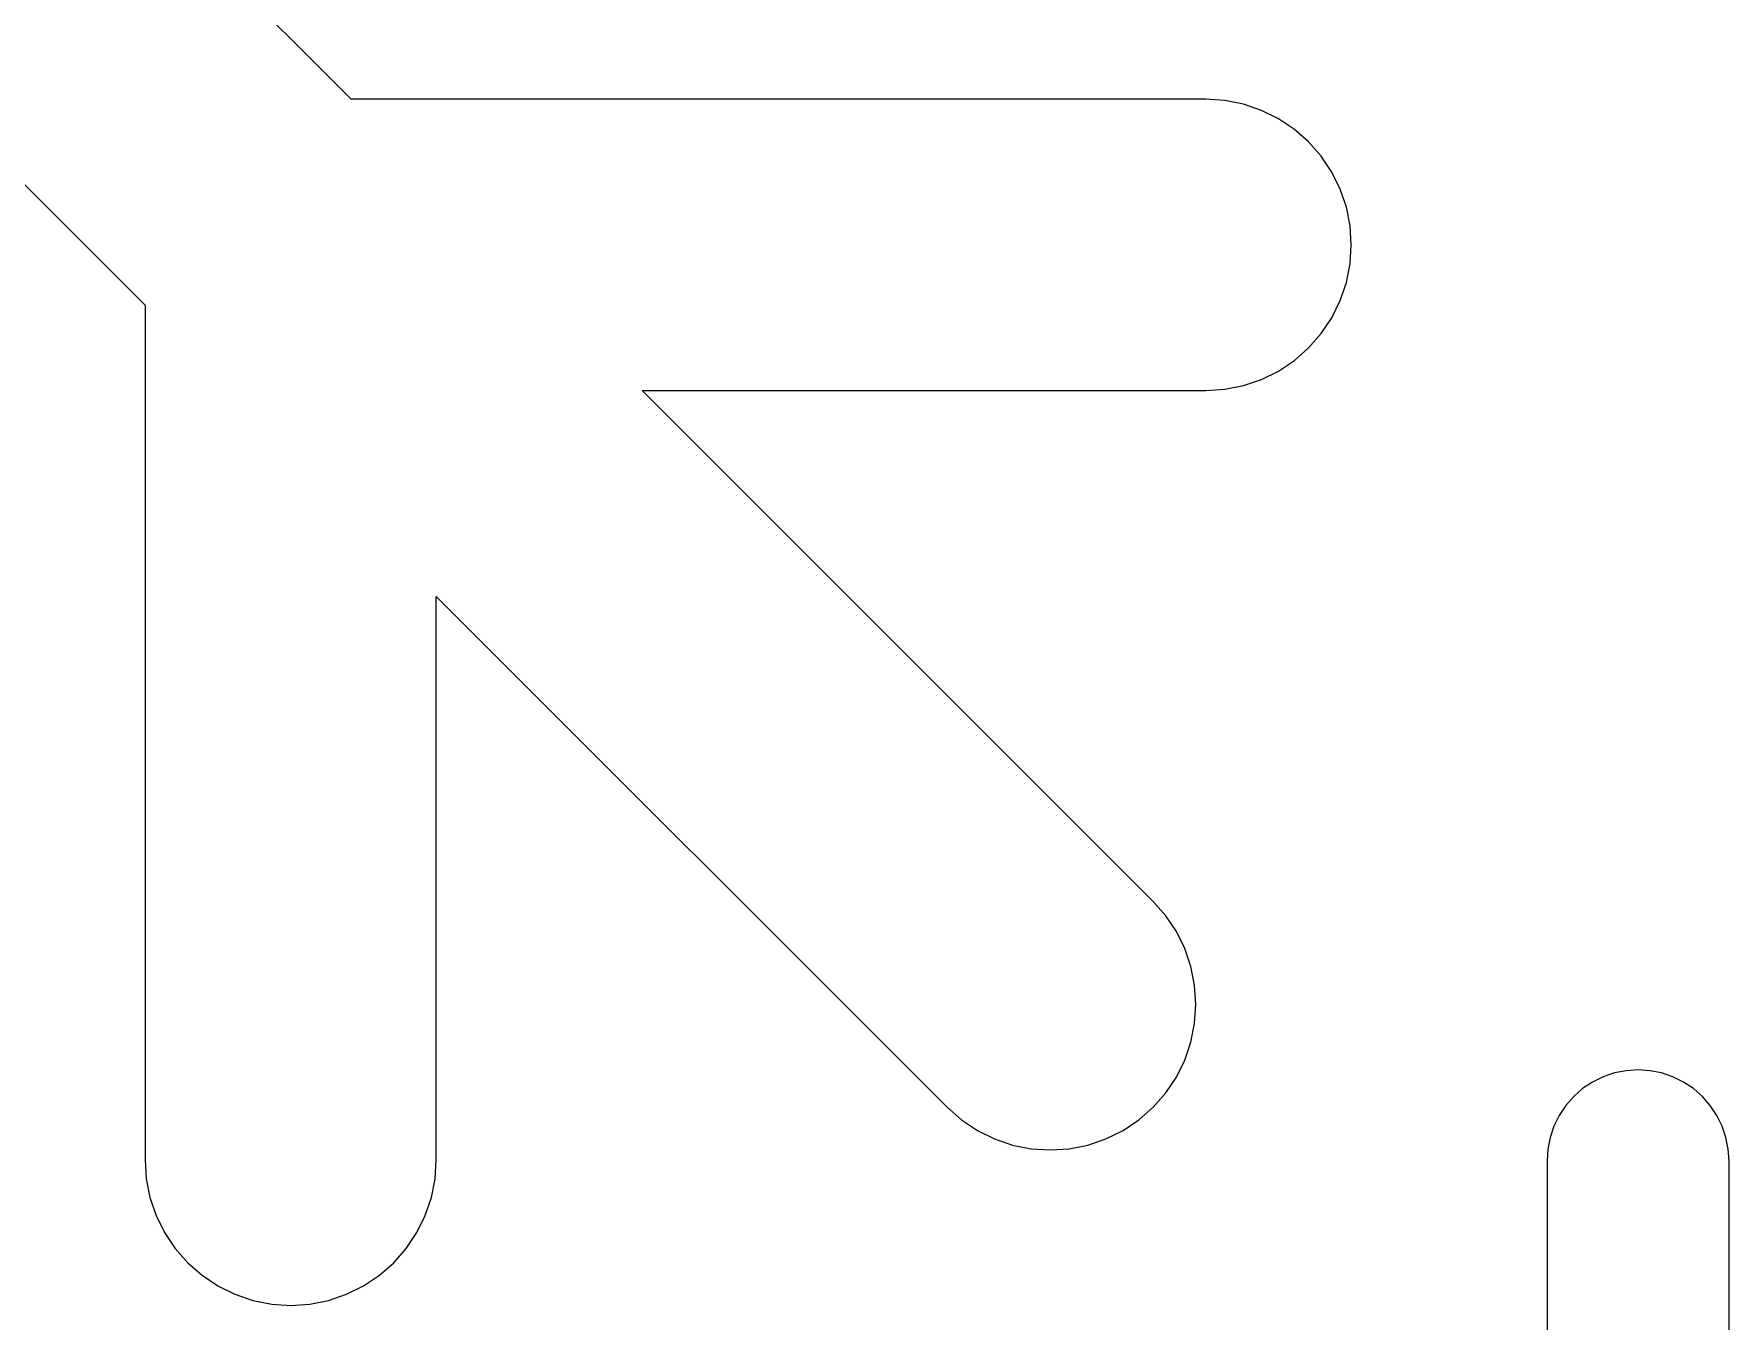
# Model space of a CAD drawing. Header units: centimetres. Extents: x -75 to 51, y -4 to 64.
# Drawn here: x -55.273 to -50.713, y 3.197 to 6.66 of the extents above; entities that cross this region are included whole.
import ezdxf

# ---------------------------------------------------------------- set-up
doc = ezdxf.new("R2010")
doc.units = ezdxf.units.CM
doc.header["$MEASUREMENT"] = 0
doc.layers.add('layer 1', color=7, linetype='Continuous')

msp = doc.modelspace()

# ---------------------------------------------------------------- linework, layer by layer
at = {"layer": 'layer 1', "color": 1, "lineweight": 20}
for points in [[(-54.42018, 6.48446), (-54.42018, 6.48446), (-55.14297, 7.20726), (-55.14297, 7.20726)], [(-55.69703, 6.6532), (-55.69703, 6.6532), (-54.97424, 5.9304), (-54.97424, 5.9304)], [(-52.1212, 6.48446), (-52.1212, 6.48446), (-54.42018, 6.48446), (-54.42018, 6.48446)], [(-52.07009, 6.48109), (-52.07009, 6.48109), (-52.1212, 6.48446), (-52.1212, 6.48446)], [(-52.0198, 6.47112), (-52.0198, 6.47112), (-52.07009, 6.48109), (-52.07009, 6.48109)], [(-51.97129, 6.45466), (-51.97129, 6.45466), (-52.0198, 6.47112), (-52.0198, 6.47112)], [(-51.92531, 6.43196), (-51.92531, 6.43196), (-51.97129, 6.45466), (-51.97129, 6.45466)], [(-51.8827, 6.40351), (-51.8827, 6.40351), (-51.92531, 6.43196), (-51.92531, 6.43196)], [(-51.8442, 6.36971), (-51.8442, 6.36971), (-51.8827, 6.40351), (-51.8827, 6.40351)], [(-51.81038, 6.33117), (-51.81038, 6.33117), (-51.8442, 6.36971), (-51.8442, 6.36971)], [(-51.78191, 6.28858), (-51.78191, 6.28858), (-51.81038, 6.33117), (-51.81038, 6.33117)], [(-51.75927, 6.24261), (-51.75927, 6.24261), (-51.78191, 6.28858), (-51.78191, 6.28858)], [(-51.7428, 6.19409), (-51.7428, 6.19409), (-51.75927, 6.24261), (-51.75927, 6.24261)], [(-51.73279, 6.14384), (-51.73279, 6.14384), (-51.7428, 6.19409), (-51.7428, 6.19409)], [(-51.72943, 6.09268), (-51.72943, 6.09268), (-51.73279, 6.14384), (-51.73279, 6.14384)], [(-51.73279, 6.04154), (-51.73279, 6.04154), (-51.72943, 6.09268), (-51.72943, 6.09268)], [(-51.7428, 5.99128), (-51.7428, 5.99128), (-51.73279, 6.04154), (-51.73279, 6.04154)], [(-51.75927, 5.94277), (-51.75927, 5.94277), (-51.7428, 5.99128), (-51.7428, 5.99128)], [(-54.97424, 5.9304), (-54.97424, 5.9304), (-54.97424, 3.63143), (-54.97424, 3.63143)], [(-51.78191, 5.89679), (-51.78191, 5.89679), (-51.75927, 5.94277), (-51.75927, 5.94277)], [(-51.81038, 5.85419), (-51.81038, 5.85419), (-51.78191, 5.89679), (-51.78191, 5.89679)], [(-51.8442, 5.81566), (-51.8442, 5.81566), (-51.81038, 5.85419), (-51.81038, 5.85419)], [(-51.8827, 5.78187), (-51.8827, 5.78187), (-51.8442, 5.81566), (-51.8442, 5.81566)], [(-51.97129, 5.73071), (-51.97129, 5.73071), (-51.92531, 5.75339), (-51.92531, 5.75339)], [(-51.92531, 5.75339), (-51.92531, 5.75339), (-51.8827, 5.78187), (-51.8827, 5.78187)], [(-52.26234, 4.32661), (-52.26234, 4.32661), (-53.63662, 5.7009), (-53.63662, 5.7009)], [(-53.63662, 5.7009), (-53.63662, 5.7009), (-52.1212, 5.7009), (-52.1212, 5.7009)], [(-52.1212, 5.7009), (-52.1212, 5.7009), (-52.07009, 5.70426), (-52.07009, 5.70426)], [(-52.07009, 5.70424), (-52.07009, 5.70424), (-52.0198, 5.71426), (-52.0198, 5.71426)], [(-52.0198, 5.71426), (-52.0198, 5.71426), (-51.97129, 5.73071), (-51.97129, 5.73071)], [(-54.19068, 3.63143), (-54.19068, 3.63143), (-54.19068, 5.14685), (-54.19068, 5.14685)], [(-54.19068, 5.14685), (-54.19068, 5.14685), (-52.81639, 3.77256), (-52.81639, 3.77256)], [(-52.22854, 4.28807), (-52.22854, 4.28807), (-52.26234, 4.32661), (-52.26234, 4.32661)], [(-52.20008, 4.24548), (-52.20008, 4.24548), (-52.22854, 4.28807), (-52.22854, 4.28807)], [(-52.1774, 4.19951), (-52.1774, 4.19951), (-52.20008, 4.24548), (-52.20008, 4.24548)], [(-52.16093, 4.15099), (-52.16093, 4.15099), (-52.1774, 4.19951), (-52.1774, 4.19951)], [(-52.15095, 4.10074), (-52.15095, 4.10074), (-52.16093, 4.15099), (-52.16093, 4.15099)], [(-52.14759, 4.04959), (-52.14759, 4.04959), (-52.15095, 4.10074), (-52.15095, 4.10074)], [(-52.15095, 3.99844), (-52.15095, 3.99844), (-52.14759, 4.04959), (-52.14759, 4.04959)], [(-52.16093, 3.94819), (-52.16093, 3.94819), (-52.15095, 3.99844), (-52.15095, 3.99844)], [(-52.1774, 3.89967), (-52.1774, 3.89967), (-52.16093, 3.94819), (-52.16093, 3.94819)], [(-52.20008, 3.8537), (-52.20008, 3.8537), (-52.1774, 3.89967), (-52.1774, 3.89967)], [(-52.22854, 3.81111), (-52.22854, 3.81111), (-52.20008, 3.8537), (-52.20008, 3.8537)], [(-51.08057, 3.84051), (-51.08057, 3.84051), (-51.1072, 3.82277), (-51.1072, 3.82277)], [(-51.05184, 3.8546), (-51.05184, 3.8546), (-51.08057, 3.84051), (-51.08057, 3.84051)], [(-51.02152, 3.865), (-51.02152, 3.865), (-51.05184, 3.8546), (-51.05184, 3.8546)], [(-50.9901, 3.87111), (-50.9901, 3.87111), (-51.02152, 3.86499), (-51.02152, 3.86499)], [(-50.95814, 3.87326), (-50.95814, 3.87326), (-50.9901, 3.87109), (-50.9901, 3.87109)], [(-50.92619, 3.87111), (-50.92619, 3.87111), (-50.95814, 3.87326), (-50.95814, 3.87326)], [(-50.89477, 3.865), (-50.89477, 3.865), (-50.92619, 3.87113), (-50.92619, 3.87113)], [(-50.86445, 3.8546), (-50.86445, 3.8546), (-50.89477, 3.865), (-50.89477, 3.865)], [(-50.83571, 3.84051), (-50.83571, 3.84051), (-50.86445, 3.8546), (-50.86445, 3.8546)], [(-50.80909, 3.82277), (-50.80909, 3.82277), (-50.83571, 3.84051), (-50.83571, 3.84051)], [(-52.26234, 3.77256), (-52.26234, 3.77256), (-52.22854, 3.81111), (-52.22854, 3.81111)], [(-51.13128, 3.80164), (-51.13128, 3.80164), (-51.1524, 3.77746), (-51.1524, 3.77746)], [(-51.1072, 3.82277), (-51.1072, 3.82277), (-51.13128, 3.80164), (-51.13128, 3.80164)], [(-50.785, 3.80164), (-50.785, 3.80164), (-50.80909, 3.82277), (-50.80909, 3.82277)], [(-50.76389, 3.77746), (-50.76389, 3.77746), (-50.785, 3.80164), (-50.785, 3.80164)], [(-52.81639, 3.77256), (-52.81639, 3.77256), (-52.77786, 3.73877), (-52.77786, 3.73877)], [(-52.30088, 3.73877), (-52.30088, 3.73877), (-52.26234, 3.77256), (-52.26234, 3.77256)], [(-51.1702, 3.75084), (-51.1702, 3.75084), (-51.18436, 3.72205), (-51.18436, 3.72205)], [(-51.1524, 3.77746), (-51.1524, 3.77746), (-51.1702, 3.75084), (-51.1702, 3.75084)], [(-50.74609, 3.75084), (-50.74609, 3.75084), (-50.76389, 3.77746), (-50.76389, 3.77746)], [(-50.73193, 3.72205), (-50.73193, 3.72205), (-50.74609, 3.75084), (-50.74609, 3.75084)], [(-52.77786, 3.73877), (-52.77786, 3.73877), (-52.73526, 3.7103), (-52.73526, 3.7103)], [(-52.73526, 3.7103), (-52.73526, 3.7103), (-52.68928, 3.68762), (-52.68928, 3.68762)], [(-52.38945, 3.68762), (-52.38945, 3.68762), (-52.34348, 3.7103), (-52.34348, 3.7103)], [(-52.34348, 3.7103), (-52.34348, 3.7103), (-52.30088, 3.73877), (-52.30088, 3.73877)], [(-51.18436, 3.72205), (-51.18436, 3.72205), (-51.19466, 3.69175), (-51.19466, 3.69175)], [(-50.72163, 3.69175), (-50.72163, 3.69175), (-50.73193, 3.72205), (-50.73193, 3.72205)], [(-52.68928, 3.68762), (-52.68928, 3.68762), (-52.64077, 3.67116), (-52.64077, 3.67116)], [(-52.64077, 3.67116), (-52.64077, 3.67116), (-52.59051, 3.66119), (-52.59051, 3.66119)], [(-52.59051, 3.66119), (-52.59051, 3.66119), (-52.53936, 3.6578), (-52.53936, 3.6578)], [(-52.53936, 3.6578), (-52.53936, 3.6578), (-52.48821, 3.66119), (-52.48821, 3.66119)], [(-52.48821, 3.66119), (-52.48821, 3.66119), (-52.43796, 3.67116), (-52.43796, 3.67116)], [(-52.43796, 3.67116), (-52.43796, 3.67116), (-52.38945, 3.68762), (-52.38945, 3.68762)], [(-51.20091, 3.66023), (-51.20091, 3.66023), (-51.203, 3.62841), (-51.203, 3.62841)], [(-51.19466, 3.69175), (-51.19466, 3.69175), (-51.20091, 3.66023), (-51.20091, 3.66023)], [(-50.71538, 3.66023), (-50.71538, 3.66023), (-50.72163, 3.69175), (-50.72163, 3.69175)], [(-50.71329, 3.62841), (-50.71329, 3.62841), (-50.71538, 3.66023), (-50.71538, 3.66023)], [(-54.97424, 3.63143), (-54.97424, 3.63143), (-54.97087, 3.58032), (-54.97087, 3.58032)], [(-54.19402, 3.58032), (-54.19402, 3.58032), (-54.19068, 3.63143), (-54.19068, 3.63143)], [(-51.203, 3.62841), (-51.203, 3.62841), (-51.203, 2.41359), (-51.203, 2.41359)], [(-50.71329, 2.41359), (-50.71329, 2.41359), (-50.71329, 3.62841), (-50.71329, 3.62841)], [(-54.97087, 3.58032), (-54.97087, 3.58032), (-54.96089, 3.53002), (-54.96089, 3.53002)], [(-54.20402, 3.53002), (-54.20402, 3.53002), (-54.19402, 3.58032), (-54.19402, 3.58032)], [(-54.96089, 3.53002), (-54.96089, 3.53002), (-54.94442, 3.48151), (-54.94442, 3.48151)], [(-54.22049, 3.48151), (-54.22049, 3.48151), (-54.20402, 3.53002), (-54.20402, 3.53002)], [(-54.94442, 3.48151), (-54.94442, 3.48151), (-54.92174, 3.43555), (-54.92174, 3.43555)], [(-54.24317, 3.43555), (-54.24317, 3.43555), (-54.22049, 3.48151), (-54.22049, 3.48151)], [(-54.92174, 3.43555), (-54.92174, 3.43555), (-54.89328, 3.39294), (-54.89328, 3.39294)], [(-54.27164, 3.39294), (-54.27164, 3.39294), (-54.24317, 3.43555), (-54.24317, 3.43555)], [(-54.89328, 3.39294), (-54.89328, 3.39294), (-54.85949, 3.35444), (-54.85949, 3.35444)], [(-54.30542, 3.35444), (-54.30542, 3.35444), (-54.27164, 3.39294), (-54.27164, 3.39294)], [(-54.85949, 3.35444), (-54.85949, 3.35444), (-54.82095, 3.3206), (-54.82095, 3.3206)], [(-54.34396, 3.3206), (-54.34396, 3.3206), (-54.30542, 3.35444), (-54.30542, 3.35444)], [(-54.82095, 3.3206), (-54.82095, 3.3206), (-54.77835, 3.29213), (-54.77835, 3.29213)], [(-54.77835, 3.29213), (-54.77835, 3.29213), (-54.73237, 3.26949), (-54.73237, 3.26949)], [(-54.43254, 3.26949), (-54.43254, 3.26949), (-54.38657, 3.29213), (-54.38657, 3.29213)], [(-54.38657, 3.29213), (-54.38657, 3.29213), (-54.34396, 3.3206), (-54.34396, 3.3206)], [(-54.73237, 3.26949), (-54.73237, 3.26949), (-54.68386, 3.25304), (-54.68386, 3.25304)], [(-54.68386, 3.25304), (-54.68386, 3.25304), (-54.6336, 3.24303), (-54.6336, 3.24303)], [(-54.6336, 3.24303), (-54.6336, 3.24303), (-54.58246, 3.23964), (-54.58246, 3.23964)], [(-54.58246, 3.23964), (-54.58246, 3.23964), (-54.53131, 3.24303), (-54.53131, 3.24303)], [(-54.53131, 3.24303), (-54.53131, 3.24303), (-54.48105, 3.25304), (-54.48105, 3.25304)], [(-54.48105, 3.25304), (-54.48105, 3.25304), (-54.43254, 3.26949), (-54.43254, 3.26949)]]:
    msp.add_open_spline(points, degree=3, dxfattribs=at)

doc.saveas('drawing.dxf')
